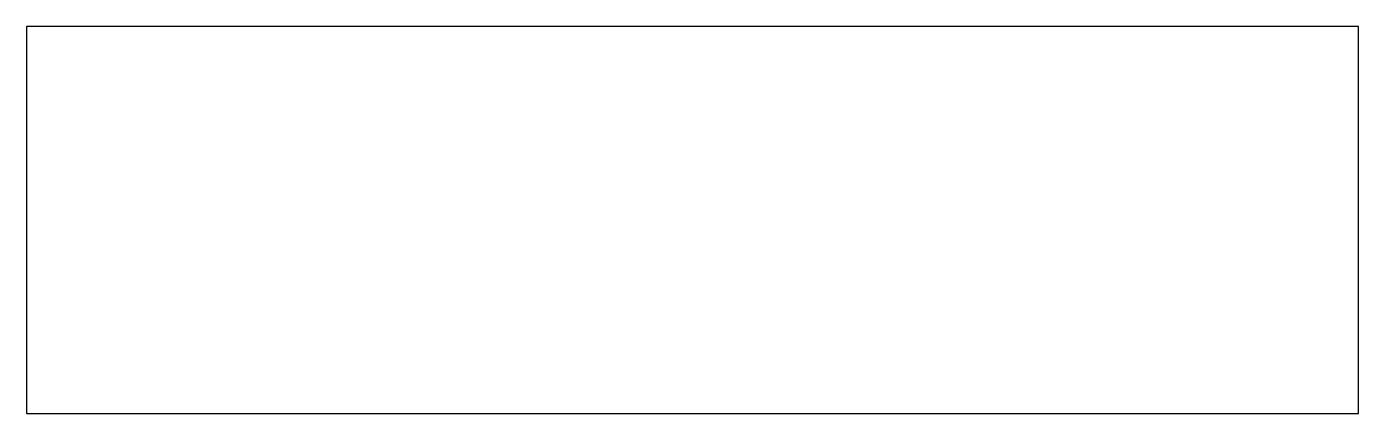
# Model space of a CAD drawing. Header units: millimetres. Extents: x 68.7 to 130.7, y -77 to -59.
import ezdxf

# ---------------------------------------------------------------- set-up
doc = ezdxf.new("R2010")
doc.units = ezdxf.units.MM
doc.layers.add('Sketch', color=7, linetype='CONTINUOUS')

msp = doc.modelspace()

# ---------------------------------------------------------------- linework, layer by layer
at = {"layer": 'Sketch'}
for p, q in [((130.7, -59), (68.7, -59)), ((68.7, -59), (68.7, -77)), ((130.7, -77), (130.7, -59)), ((68.7, -77), (130.7, -77))]:
    msp.add_line(p, q, dxfattribs=at)

doc.saveas('drawing.dxf')
